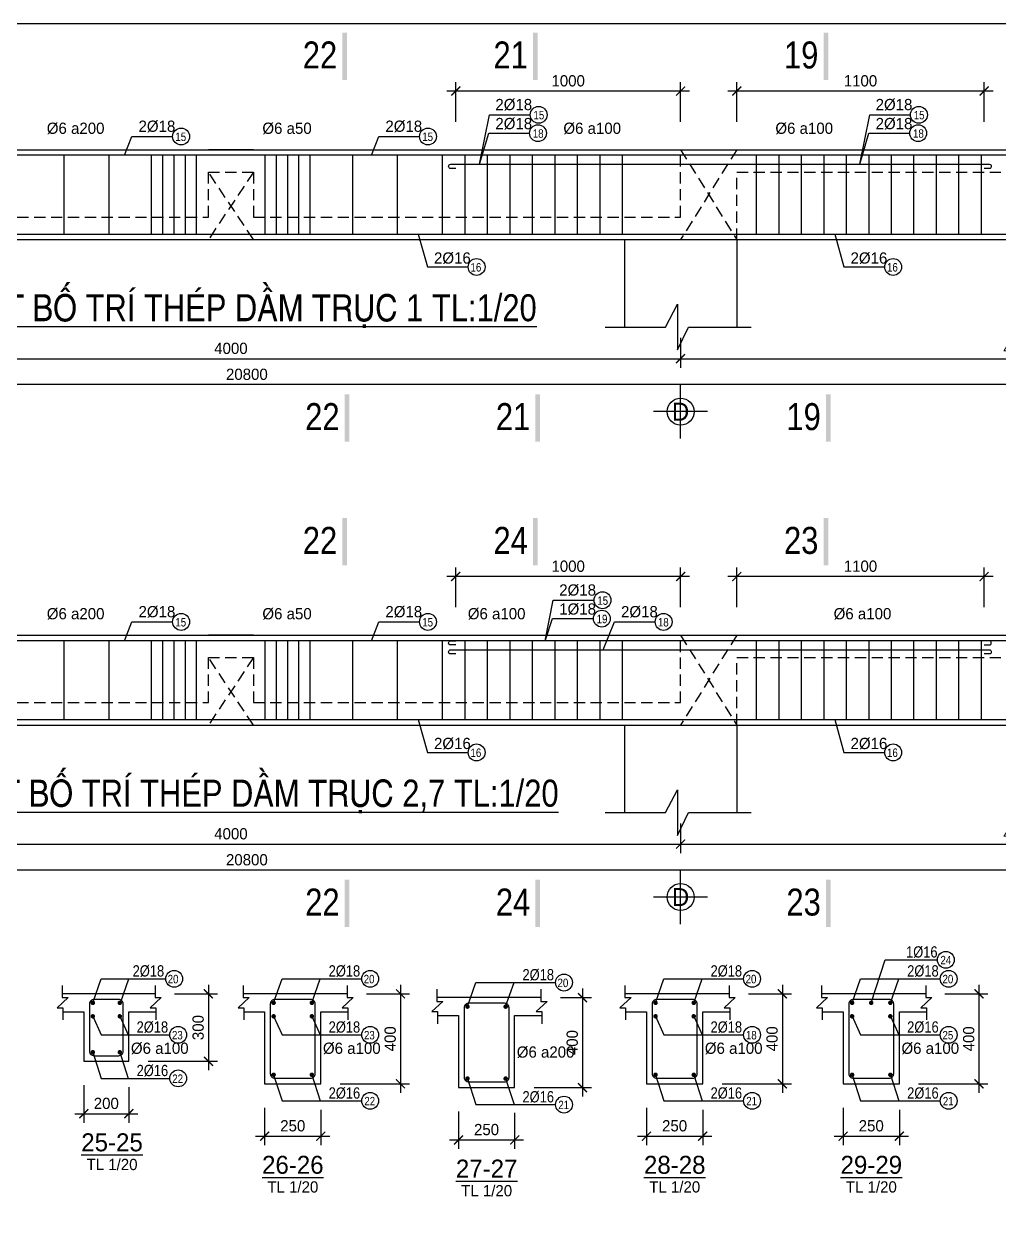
# Model space of a CAD drawing. Extents: x -317 to 4260, y -2056 to 757.
# Drawn here: x 3792.2 to 4009.1, y 491.5 to 756.6 of the extents above; entities that cross this region are included whole.
import ezdxf
from ezdxf.enums import TextEntityAlignment as Align

# ---------------------------------------------------------------- set-up
doc = ezdxf.new("R2010")
doc.units = 0
doc.header["$MEASUREMENT"] = 0
doc.linetypes.add('CENTER2', pattern=[1.125, 0.75, -0.125, 0.125, -0.125])
doc.linetypes.add('HIDDEN', pattern=[0.375, 0.25, -0.125])
doc.layers.get('0').update_dxf_attribs({"linetype": 'CONTINUOUS'})
doc.layers.get('DEFPOINTS').update_dxf_attribs({"linetype": 'CONTINUOUS'})
for name, color, linetype in [('cot', 8, 'CONTINUOUS'), ('DAI', 3, 'CONTINUOUS'), ('DIM', 1, 'CONTINUOUS'), ('DUT', 7, 'CENTER2'), ('MOTAAR', 1, 'CONTINUOUS'), ('TEXT', 7, 'CONTINUOUS'), ('THEP', 6, 'CONTINUOUS'), ('TU1', 9, 'CONTINUOUS'), ('TUONG', 7, 'CONTINUOUS')]:
    doc.layers.add(name, color=color, linetype=linetype)
doc.styles.add('DIM-NEW', font='VHELVCN.TTF')
doc.styles.add('style1', font='VGOUDYN.TTF')
doc.styles.add('T1', font='romans.shx')
doc.styles.add('T2', font='VTIMESN.TTF')
doc.dimstyles.new('TL20', dxfattribs={"dimtxt": 2.5, "dimasz": 2, "dimexe": 2, "dimexo": 2, "dimgap": 1, "dimtad": 1, "dimdec": 0, "dimlfac": 20, "dimzin": 0, "dimdsep": 46, "dimtxsty": 'T2', "dimblk": 'ARCHTICK', "dimcen": 2.5, "dimdle": 2, "dimclrd": 1, "dimclre": 1, "dimclrt": 2, "dimadec": 0, "dimazin": 0, "dimtfac": 1, "dimtdec": 0, "dimtix": 1, "dimtofl": 0, "dimtmove": 0, "dimatfit": 0, "dimldrblk": 'ARCHTICK', "dimfxl": 0, "dimtolj": 1, "dimtzin": 0, "dimlwd": -1, "dimlwe": -1, "dimarcsym": 0})

# ---------------------------------------------------------------- blocks, each defined once
blk = doc.blocks.new('_ARCHTICK')
at = {"color": 0, "linetype": 'ByBlock', "const_width": 0.15}
blk.add_lwpolyline([(-0.5, -0.5), (0.5, 0.5)], dxfattribs=at)
blk = doc.blocks.new('*D149')
at = {"layer": 'DEFPOINTS', "color": 0}
for p in [(3888.23, 741.64), (3888.23, 732.83), (3938.23, 732.83)]:
    blk.add_point(p, dxfattribs=at)
at = {"layer": 'TUONG', "color": 1}
for p, q in [((3888.23, 734.83), (3888.23, 743.64)), ((3938.23, 734.83), (3938.23, 743.64)), ((3940.23, 741.64), (3886.23, 741.64))]:
    blk.add_line(p, q, dxfattribs=at)
at = {"layer": 'TUONG', "color": 1, "xscale": 2, "yscale": 2, "zscale": 2, "rotation": 180}
blk.add_blockref('_ARCHTICK', (3888.23, 741.64), dxfattribs=at)
at = {"layer": 'TUONG', "color": 1, "xscale": 2, "yscale": 2, "zscale": 2}
blk.add_blockref('_ARCHTICK', (3938.23, 741.64), dxfattribs=at)
at = {"layer": 'TUONG', "color": 2, "insert": (3913.23, 743.91), "char_height": 2.5, "attachment_point": 5, "style": 'T2'}
blk.add_mtext('\\A1;1000', dxfattribs=at)
blk = doc.blocks.new('*D148')
at = {"layer": 'DEFPOINTS', "color": 0}
for p in [(3950.73, 741.64), (3950.73, 732.83), (4005.73, 732.83)]:
    blk.add_point(p, dxfattribs=at)
at = {"layer": 'TUONG', "color": 1}
for p, q in [((3950.73, 734.83), (3950.73, 743.64)), ((4005.73, 734.83), (4005.73, 743.64)), ((4007.73, 741.64), (3948.73, 741.64))]:
    blk.add_line(p, q, dxfattribs=at)
at = {"layer": 'TUONG', "color": 1, "xscale": 2, "yscale": 2, "zscale": 2, "rotation": 180}
blk.add_blockref('_ARCHTICK', (3950.73, 741.64), dxfattribs=at)
at = {"layer": 'TUONG', "color": 1, "xscale": 2, "yscale": 2, "zscale": 2}
blk.add_blockref('_ARCHTICK', (4005.73, 741.64), dxfattribs=at)
at = {"layer": 'TUONG', "color": 2, "insert": (3978.23, 743.91), "char_height": 2.5, "attachment_point": 5, "style": 'T2'}
blk.add_mtext('\\A1;1100', dxfattribs=at)
blk = doc.blocks.new('truc2')
at = {"layer": 'MOTAAR'}
for p, q in [((0, -15), (0, 0)), ((7.5, -7.5), (-7.5, -7.5))]:
    blk.add_line(p, q, dxfattribs=at)
blk.add_lwpolyline([(0, -3.5), (0, -1.84)], dxfattribs=at)
blk.add_circle((0, -7.5), 3.75, dxfattribs=at)
at = {"layer": 'TEXT', "style": 'T2'}
blk.add_attdef('1', text='', height=5, dxfattribs=at).set_placement((0, -7.5), align=Align.MIDDLE_CENTER)
blk = doc.blocks.new('*D156')
at = {"layer": 'DEFPOINTS', "color": 0}
for p in [(3938.23, 688.75), (4089.2, 688.75), (4089.2, 682.14)]:
    blk.add_point(p, dxfattribs=at)
at = {"layer": 'TUONG', "color": 1}
for p, q in [((3938.23, 686.75), (3938.23, 680.14)), ((4089.2, 686.75), (4089.2, 680.14)), ((3936.23, 682.14), (4091.2, 682.14))]:
    blk.add_line(p, q, dxfattribs=at)
at = {"layer": 'TUONG', "color": 1, "xscale": 2, "yscale": 2, "zscale": 2, "rotation": 180}
blk.add_blockref('_ARCHTICK', (3938.23, 682.14), dxfattribs=at)
at = {"layer": 'TUONG', "color": 1, "xscale": 2, "yscale": 2, "zscale": 2}
blk.add_blockref('_ARCHTICK', (4089.2, 682.14), dxfattribs=at)
at = {"layer": 'TUONG', "color": 2, "insert": (4013.71, 684.42), "char_height": 2.5, "attachment_point": 5, "style": 'T2'}
blk.add_mtext('\\A1;4200', dxfattribs=at)
blk = doc.blocks.new('*D155')
at = {"layer": 'DEFPOINTS', "color": 0}
for p in [(3738.23, 688.75), (3938.23, 688.75), (3938.23, 682.14)]:
    blk.add_point(p, dxfattribs=at)
at = {"layer": 'TUONG', "color": 1}
for p, q in [((3738.23, 686.75), (3738.23, 680.14)), ((3938.23, 686.75), (3938.23, 680.14)), ((3736.23, 682.14), (3940.23, 682.14))]:
    blk.add_line(p, q, dxfattribs=at)
at = {"layer": 'TUONG', "color": 1, "xscale": 2, "yscale": 2, "zscale": 2, "rotation": 180}
blk.add_blockref('_ARCHTICK', (3738.23, 682.14), dxfattribs=at)
at = {"layer": 'TUONG', "color": 1, "xscale": 2, "yscale": 2, "zscale": 2}
blk.add_blockref('_ARCHTICK', (3938.23, 682.14), dxfattribs=at)
at = {"layer": 'TUONG', "color": 2, "insert": (3838.23, 684.42), "char_height": 2.5, "attachment_point": 5, "style": 'T2'}
blk.add_mtext('\\A1;4000', dxfattribs=at)
blk = doc.blocks.new('*D165')
at = {"layer": 'DEFPOINTS', "color": 0}
for p in [(3429.65, 686.06), (4253.92, 686.06), (3429.65, 676.37)]:
    blk.add_point(p, dxfattribs=at)
at = {"layer": 'TUONG', "color": 1}
for p, q in [((3429.65, 684.06), (3429.65, 674.37)), ((4253.92, 684.06), (4253.92, 674.37)), ((4255.92, 676.37), (3427.65, 676.37))]:
    blk.add_line(p, q, dxfattribs=at)
at = {"layer": 'TUONG', "color": 1, "xscale": 2, "yscale": 2, "zscale": 2, "rotation": 180}
blk.add_blockref('_ARCHTICK', (3429.65, 676.37), dxfattribs=at)
at = {"layer": 'TUONG', "color": 1, "xscale": 2, "yscale": 2, "zscale": 2}
blk.add_blockref('_ARCHTICK', (4253.92, 676.37), dxfattribs=at)
at = {"layer": 'TUONG', "color": 2, "insert": (3841.78, 678.65), "char_height": 2.5, "attachment_point": 5, "style": 'T2'}
blk.add_mtext('\\A1;20800', dxfattribs=at)
blk = doc.blocks.new('*D197')
at = {"layer": 'DEFPOINTS', "color": 0}
for p in [(3429.65, 578.13), (4253.92, 578.13), (3429.65, 568.43)]:
    blk.add_point(p, dxfattribs=at)
at = {"layer": 'TUONG', "color": 1}
for p, q in [((3429.65, 576.13), (3429.65, 566.43)), ((4253.92, 576.13), (4253.92, 566.43)), ((4255.92, 568.43), (3427.65, 568.43))]:
    blk.add_line(p, q, dxfattribs=at)
at = {"layer": 'TUONG', "color": 1, "xscale": 2, "yscale": 2, "zscale": 2, "rotation": 180}
blk.add_blockref('_ARCHTICK', (3429.65, 568.43), dxfattribs=at)
at = {"layer": 'TUONG', "color": 1, "xscale": 2, "yscale": 2, "zscale": 2}
blk.add_blockref('_ARCHTICK', (4253.92, 568.43), dxfattribs=at)
at = {"layer": 'TUONG', "color": 2, "insert": (3841.78, 570.71), "char_height": 2.5, "attachment_point": 5, "style": 'T2'}
blk.add_mtext('\\A1;20800', dxfattribs=at)
blk = doc.blocks.new('*D194')
at = {"layer": 'DEFPOINTS', "color": 0}
for p in [(3738.23, 580.81), (3938.23, 580.81), (3938.23, 574.21)]:
    blk.add_point(p, dxfattribs=at)
at = {"layer": 'TUONG', "color": 1}
for p, q in [((3738.23, 578.81), (3738.23, 572.21)), ((3938.23, 578.81), (3938.23, 572.21)), ((3736.23, 574.21), (3940.23, 574.21))]:
    blk.add_line(p, q, dxfattribs=at)
at = {"layer": 'TUONG', "color": 1, "xscale": 2, "yscale": 2, "zscale": 2, "rotation": 180}
blk.add_blockref('_ARCHTICK', (3738.23, 574.21), dxfattribs=at)
at = {"layer": 'TUONG', "color": 1, "xscale": 2, "yscale": 2, "zscale": 2}
blk.add_blockref('_ARCHTICK', (3938.23, 574.21), dxfattribs=at)
at = {"layer": 'TUONG', "color": 2, "insert": (3838.23, 576.49), "char_height": 2.5, "attachment_point": 5, "style": 'T2'}
blk.add_mtext('\\A1;4000', dxfattribs=at)
blk = doc.blocks.new('*D193')
at = {"layer": 'DEFPOINTS', "color": 0}
for p in [(3938.23, 580.81), (4089.2, 580.81), (4089.2, 574.21)]:
    blk.add_point(p, dxfattribs=at)
at = {"layer": 'TUONG', "color": 1}
for p, q in [((3938.23, 578.81), (3938.23, 572.21)), ((4089.2, 578.81), (4089.2, 572.21)), ((3936.23, 574.21), (4091.2, 574.21))]:
    blk.add_line(p, q, dxfattribs=at)
at = {"layer": 'TUONG', "color": 1, "xscale": 2, "yscale": 2, "zscale": 2, "rotation": 180}
blk.add_blockref('_ARCHTICK', (3938.23, 574.21), dxfattribs=at)
at = {"layer": 'TUONG', "color": 1, "xscale": 2, "yscale": 2, "zscale": 2}
blk.add_blockref('_ARCHTICK', (4089.2, 574.21), dxfattribs=at)
at = {"layer": 'TUONG', "color": 2, "insert": (4013.71, 576.49), "char_height": 2.5, "attachment_point": 5, "style": 'T2'}
blk.add_mtext('\\A1;4200', dxfattribs=at)
blk = doc.blocks.new('*D184')
at = {"layer": 'DEFPOINTS', "color": 0}
for p in [(3950.73, 633.7), (3950.73, 624.89), (4005.73, 624.89)]:
    blk.add_point(p, dxfattribs=at)
at = {"layer": 'TUONG', "color": 1}
for p, q in [((4007.73, 633.7), (3948.73, 633.7)), ((3950.73, 626.89), (3950.73, 635.7)), ((4005.73, 626.89), (4005.73, 635.7))]:
    blk.add_line(p, q, dxfattribs=at)
at = {"layer": 'TUONG', "color": 1, "xscale": 2, "yscale": 2, "zscale": 2, "rotation": 180}
blk.add_blockref('_ARCHTICK', (3950.73, 633.7), dxfattribs=at)
at = {"layer": 'TUONG', "color": 1, "xscale": 2, "yscale": 2, "zscale": 2}
blk.add_blockref('_ARCHTICK', (4005.73, 633.7), dxfattribs=at)
at = {"layer": 'TUONG', "color": 2, "insert": (3978.23, 635.98), "char_height": 2.5, "attachment_point": 5, "style": 'T2'}
blk.add_mtext('\\A1;1100', dxfattribs=at)
blk = doc.blocks.new('*D183')
at = {"layer": 'DEFPOINTS', "color": 0}
for p in [(3888.23, 633.7), (3888.23, 624.89), (3938.23, 624.89)]:
    blk.add_point(p, dxfattribs=at)
at = {"layer": 'TUONG', "color": 1}
for p, q in [((3940.23, 633.7), (3886.23, 633.7)), ((3888.23, 626.89), (3888.23, 635.7)), ((3938.23, 626.89), (3938.23, 635.7))]:
    blk.add_line(p, q, dxfattribs=at)
at = {"layer": 'TUONG', "color": 1, "xscale": 2, "yscale": 2, "zscale": 2, "rotation": 180}
blk.add_blockref('_ARCHTICK', (3888.23, 633.7), dxfattribs=at)
at = {"layer": 'TUONG', "color": 1, "xscale": 2, "yscale": 2, "zscale": 2}
blk.add_blockref('_ARCHTICK', (3938.23, 633.7), dxfattribs=at)
at = {"layer": 'TUONG', "color": 2, "insert": (3913.23, 635.98), "char_height": 2.5, "attachment_point": 5, "style": 'T2'}
blk.add_mtext('\\A1;1000', dxfattribs=at)
blk = doc.blocks.new('*D233')
at = {"layer": 'cot', "color": 1}
for p, q in [((3974.38, 515.59), (3974.38, 507.26)), ((3986.88, 515.14), (3986.88, 507.26)), ((3972.38, 509.26), (3988.88, 509.26))]:
    blk.add_line(p, q, dxfattribs=at)
at = {"layer": 'DEFPOINTS', "color": 0}
for p in [(3974.38, 517.59), (3986.88, 517.14), (3986.88, 509.26)]:
    blk.add_point(p, dxfattribs=at)
at = {"layer": 'cot', "color": 1, "xscale": 2, "yscale": 2, "zscale": 2, "rotation": 180}
blk.add_blockref('_ARCHTICK', (3974.38, 509.26), dxfattribs=at)
at = {"layer": 'cot', "color": 1, "xscale": 2, "yscale": 2, "zscale": 2}
blk.add_blockref('_ARCHTICK', (3986.88, 509.26), dxfattribs=at)
at = {"layer": 'cot', "color": 2, "lineweight": -2, "insert": (3980.63, 511.56), "char_height": 2.5, "attachment_point": 5, "style": 'T2'}
blk.add_mtext('\\A1;250', dxfattribs=at)
blk = doc.blocks.new('*D232')
at = {"layer": 'cot', "color": 1}
for p, q in [((3997.02, 540.91), (4006.58, 540.91)), ((4004.58, 542.91), (4004.58, 518.91)), ((3991.17, 520.91), (4006.58, 520.91))]:
    blk.add_line(p, q, dxfattribs=at)
at = {"layer": 'DEFPOINTS', "color": 0}
for p in [(3995.02, 540.91), (3989.17, 520.91), (4004.58, 520.91)]:
    blk.add_point(p, dxfattribs=at)
at = {"layer": 'cot', "color": 1, "xscale": 2, "yscale": 2, "zscale": 2}
for p, rotation in [((4004.58, 540.91), 90), ((4004.58, 520.91), 270)]:
    blk.add_blockref('_ARCHTICK', p, dxfattribs=dict(at, rotation=rotation))
at = {"layer": 'cot', "color": 2, "lineweight": -2, "insert": (4002.31, 530.91), "char_height": 2.5, "attachment_point": 5, "rotation": 90, "style": 'T2'}
blk.add_mtext('\\A1;400', dxfattribs=at)
blk = doc.blocks.new('*D231')
at = {"layer": 'cot', "color": 1}
for p, q in [((3930.65, 515.59), (3930.65, 507.26)), ((3943.15, 515.14), (3943.15, 507.26)), ((3928.65, 509.26), (3945.15, 509.26))]:
    blk.add_line(p, q, dxfattribs=at)
at = {"layer": 'DEFPOINTS', "color": 0}
for p in [(3930.65, 517.59), (3943.15, 517.14), (3943.15, 509.26)]:
    blk.add_point(p, dxfattribs=at)
at = {"layer": 'cot', "color": 1, "xscale": 2, "yscale": 2, "zscale": 2, "rotation": 180}
blk.add_blockref('_ARCHTICK', (3930.65, 509.26), dxfattribs=at)
at = {"layer": 'cot', "color": 1, "xscale": 2, "yscale": 2, "zscale": 2}
blk.add_blockref('_ARCHTICK', (3943.15, 509.26), dxfattribs=at)
at = {"layer": 'cot', "color": 2, "lineweight": -2, "insert": (3936.9, 511.56), "char_height": 2.5, "attachment_point": 5, "style": 'T2'}
blk.add_mtext('\\A1;250', dxfattribs=at)
blk = doc.blocks.new('*D230')
at = {"layer": 'cot', "color": 1}
for p, q in [((3953.3, 540.91), (3962.86, 540.91)), ((3960.86, 542.91), (3960.86, 518.91)), ((3947.45, 520.91), (3962.86, 520.91))]:
    blk.add_line(p, q, dxfattribs=at)
at = {"layer": 'DEFPOINTS', "color": 0}
for p in [(3951.3, 540.91), (3945.45, 520.91), (3960.86, 520.91)]:
    blk.add_point(p, dxfattribs=at)
at = {"layer": 'cot', "color": 1, "xscale": 2, "yscale": 2, "zscale": 2}
for p, rotation in [((3960.86, 540.91), 90), ((3960.86, 520.91), 270)]:
    blk.add_blockref('_ARCHTICK', p, dxfattribs=dict(at, rotation=rotation))
at = {"layer": 'cot', "color": 2, "lineweight": -2, "insert": (3958.58, 530.91), "char_height": 2.5, "attachment_point": 5, "rotation": 90, "style": 'T2'}
blk.add_mtext('\\A1;400', dxfattribs=at)
blk = doc.blocks.new('*D229')
at = {"layer": 'cot', "color": 1}
for p, q in [((3916.42, 542.07), (3916.42, 518.07)), ((3911.52, 540.07), (3918.42, 540.07)), ((3905.66, 520.07), (3918.42, 520.07))]:
    blk.add_line(p, q, dxfattribs=at)
at = {"layer": 'DEFPOINTS', "color": 0}
for p in [(3909.52, 540.07), (3903.66, 520.07), (3916.42, 520.07)]:
    blk.add_point(p, dxfattribs=at)
at = {"layer": 'cot', "color": 1, "xscale": 2, "yscale": 2, "zscale": 2}
for p, rotation in [((3916.42, 540.07), 90), ((3916.42, 520.07), 270)]:
    blk.add_blockref('_ARCHTICK', p, dxfattribs=dict(at, rotation=rotation))
at = {"layer": 'cot', "color": 2, "lineweight": -2, "insert": (3914.14, 530.07), "char_height": 2.5, "attachment_point": 5, "rotation": 90, "style": 'T2'}
blk.add_mtext('\\A1;400', dxfattribs=at)
blk = doc.blocks.new('*D228')
at = {"layer": 'cot', "color": 1}
for p, q in [((3888.83, 514.75), (3888.83, 506.42)), ((3901.33, 514.46), (3901.33, 506.42)), ((3886.83, 508.42), (3903.33, 508.42))]:
    blk.add_line(p, q, dxfattribs=at)
at = {"layer": 'DEFPOINTS', "color": 0}
for p in [(3888.83, 516.75), (3901.33, 516.46), (3901.33, 508.42)]:
    blk.add_point(p, dxfattribs=at)
at = {"layer": 'cot', "color": 1, "xscale": 2, "yscale": 2, "zscale": 2, "rotation": 180}
blk.add_blockref('_ARCHTICK', (3888.83, 508.42), dxfattribs=at)
at = {"layer": 'cot', "color": 1, "xscale": 2, "yscale": 2, "zscale": 2}
blk.add_blockref('_ARCHTICK', (3901.33, 508.42), dxfattribs=at)
at = {"layer": 'cot', "color": 2, "lineweight": -2, "insert": (3895.08, 510.72), "char_height": 2.5, "attachment_point": 5, "style": 'T2'}
blk.add_mtext('\\A1;250', dxfattribs=at)
blk = doc.blocks.new('*D227')
at = {"layer": 'cot', "color": 1}
for p, q in [((3868.37, 540.91), (3877.94, 540.91)), ((3875.94, 542.91), (3875.94, 518.91)), ((3862.52, 520.91), (3877.94, 520.91))]:
    blk.add_line(p, q, dxfattribs=at)
at = {"layer": 'DEFPOINTS', "color": 0}
for p in [(3866.37, 540.91), (3860.52, 520.91), (3875.94, 520.91)]:
    blk.add_point(p, dxfattribs=at)
at = {"layer": 'cot', "color": 1, "xscale": 2, "yscale": 2, "zscale": 2}
for p, rotation in [((3875.94, 540.91), 90), ((3875.94, 520.91), 270)]:
    blk.add_blockref('_ARCHTICK', p, dxfattribs=dict(at, rotation=rotation))
at = {"layer": 'cot', "color": 2, "lineweight": -2, "insert": (3873.66, 530.91), "char_height": 2.5, "attachment_point": 5, "rotation": 90, "style": 'T2'}
blk.add_mtext('\\A1;400', dxfattribs=at)
blk = doc.blocks.new('*D226')
at = {"layer": 'cot', "color": 1}
for p, q in [((3845.73, 515.59), (3845.73, 507.26)), ((3858.23, 515.14), (3858.23, 507.26)), ((3843.73, 509.26), (3860.23, 509.26))]:
    blk.add_line(p, q, dxfattribs=at)
at = {"layer": 'DEFPOINTS', "color": 0}
for p in [(3845.73, 517.59), (3858.23, 517.14), (3858.23, 509.26)]:
    blk.add_point(p, dxfattribs=at)
at = {"layer": 'cot', "color": 1, "xscale": 2, "yscale": 2, "zscale": 2, "rotation": 180}
blk.add_blockref('_ARCHTICK', (3845.73, 509.26), dxfattribs=at)
at = {"layer": 'cot', "color": 1, "xscale": 2, "yscale": 2, "zscale": 2}
blk.add_blockref('_ARCHTICK', (3858.23, 509.26), dxfattribs=at)
at = {"layer": 'cot', "color": 2, "lineweight": -2, "insert": (3851.98, 511.56), "char_height": 2.5, "attachment_point": 5, "style": 'T2'}
blk.add_mtext('\\A1;250', dxfattribs=at)
blk = doc.blocks.new('*D225')
at = {"layer": 'cot', "color": 1}
for p, q in [((3805.52, 520.59), (3805.52, 512.26)), ((3815.52, 520.14), (3815.52, 512.26)), ((3803.52, 514.26), (3817.52, 514.26))]:
    blk.add_line(p, q, dxfattribs=at)
at = {"layer": 'DEFPOINTS', "color": 0}
for p in [(3805.52, 522.59), (3815.52, 522.14), (3815.52, 514.26)]:
    blk.add_point(p, dxfattribs=at)
at = {"layer": 'cot', "color": 1, "xscale": 2, "yscale": 2, "zscale": 2, "rotation": 180}
blk.add_blockref('_ARCHTICK', (3805.52, 514.26), dxfattribs=at)
at = {"layer": 'cot', "color": 1, "xscale": 2, "yscale": 2, "zscale": 2}
blk.add_blockref('_ARCHTICK', (3815.52, 514.26), dxfattribs=at)
at = {"layer": 'cot', "color": 2, "lineweight": -2, "insert": (3810.52, 516.54), "char_height": 2.5, "attachment_point": 5, "style": 'T2'}
blk.add_mtext('\\A1;200', dxfattribs=at)
blk = doc.blocks.new('*D224')
at = {"layer": 'cot', "color": 1}
for p, q in [((3825.67, 540.91), (3835.23, 540.91)), ((3833.23, 542.91), (3833.23, 523.91)), ((3819.81, 525.91), (3835.23, 525.91))]:
    blk.add_line(p, q, dxfattribs=at)
at = {"layer": 'DEFPOINTS', "color": 0}
for p in [(3823.67, 540.91), (3817.81, 525.91), (3833.23, 525.91)]:
    blk.add_point(p, dxfattribs=at)
at = {"layer": 'cot', "color": 1, "xscale": 2, "yscale": 2, "zscale": 2}
for p, rotation in [((3833.23, 540.91), 90), ((3833.23, 525.91), 270)]:
    blk.add_blockref('_ARCHTICK', p, dxfattribs=dict(at, rotation=rotation))
at = {"layer": 'cot', "color": 2, "lineweight": -2, "insert": (3830.95, 533.41), "char_height": 2.5, "attachment_point": 5, "rotation": 90, "style": 'T2'}
blk.add_mtext('\\A1;300', dxfattribs=at)

msp = doc.modelspace()

# ---------------------------------------------------------------- linework, layer by layer
at = {"layer": 'cot', "lineweight": -2, "ltscale": 10}
for points in [[(3980.625, 538.915), (3983.698, 548.483), (3995.35, 548.483)], [(3807.523, 538.915), (3809.401, 544.263), (3823.729, 544.263)], [(3813.678, 538.915), (3815.556, 544.263)], [(3847.727, 538.915), (3849.605, 544.263), (3867.319, 544.263)], [(3856.227, 538.915), (3858.105, 544.263)], [(3932.654, 538.915), (3934.532, 544.263), (3952.247, 544.263)], [(3941.154, 538.915), (3943.032, 544.263)], [(3976.375, 538.915), (3978.254, 544.263), (3995.968, 544.263)], [(3984.875, 538.915), (3986.754, 544.263)], [(3890.829, 538.071), (3892.707, 543.419), (3910.421, 543.419)], [(3899.329, 538.071), (3901.207, 543.419)], [(3807.523, 535.915), (3809.401, 531.789), (3824.615, 531.789)], [(3813.523, 535.915), (3815.401, 531.789)], [(3847.727, 535.915), (3849.605, 531.789), (3867.319, 531.789)], [(3856.227, 535.915), (3858.105, 531.789)], [(3932.654, 535.915), (3934.532, 531.789), (3952.247, 531.789)], [(3941.154, 535.915), (3943.032, 531.789)], [(3976.375, 535.915), (3978.254, 531.789), (3995.968, 531.789)], [(3984.875, 535.915), (3986.754, 531.789)], [(3807.523, 527.915), (3809.401, 522.12), (3824.615, 522.12)], [(3813.523, 527.915), (3815.401, 522.12)], [(3847.727, 522.915), (3849.605, 517.12), (3867.319, 517.12)], [(3856.227, 522.915), (3858.105, 517.12)], [(3932.654, 522.915), (3934.532, 517.12), (3952.247, 517.12)], [(3941.154, 522.915), (3943.032, 517.12)], [(3976.375, 522.915), (3978.254, 517.12), (3995.968, 517.12)], [(3984.875, 522.915), (3986.754, 517.12)], [(3890.829, 522.071), (3892.707, 516.277), (3910.421, 516.277)], [(3899.329, 522.071), (3901.207, 516.277)]]:
    msp.add_lwpolyline(points, dxfattribs=at)
at = {"layer": 'DAI'}
for p, q in [((3801.148, 709.856), (3801.148, 727.356)), ((3811.148, 709.856), (3811.148, 727.356)), ((3820.601, 709.856), (3820.601, 727.356)), ((3823.101, 709.856), (3823.101, 727.356)), ((3825.601, 709.856), (3825.601, 727.356)), ((3828.101, 709.856), (3828.101, 727.356)), ((3830.601, 709.856), (3830.601, 727.356)), ((3845.855, 709.856), (3845.855, 727.356)), ((3848.355, 709.856), (3848.355, 727.356)), ((3850.855, 709.856), (3850.855, 727.356)), ((3853.355, 709.856), (3853.355, 727.356)), ((3855.855, 709.856), (3855.855, 727.356)), ((3865.308, 709.856), (3865.308, 727.356)), ((3875.308, 709.856), (3875.308, 727.356)), ((3885.308, 709.856), (3885.308, 727.356)), ((3890.308, 709.856), (3890.308, 727.356)), ((3895.308, 709.856), (3895.308, 727.356)), ((3900.308, 709.856), (3900.308, 727.356)), ((3905.308, 709.856), (3905.308, 727.356)), ((3910.308, 709.856), (3910.308, 727.356)), ((3915.308, 709.856), (3915.308, 727.356)), ((3920.308, 709.856), (3920.308, 727.356)), ((3925.308, 709.856), (3925.308, 727.356)), ((3955.132, 709.856), (3955.132, 727.356)), ((3960.132, 709.856), (3960.132, 727.356)), ((3965.132, 709.856), (3965.132, 727.356)), ((3970.132, 709.856), (3970.132, 727.356)), ((3975.132, 709.856), (3975.132, 727.356)), ((3980.132, 709.856), (3980.132, 727.356)), ((3985.132, 709.856), (3985.132, 727.356)), ((3990.132, 709.856), (3990.132, 727.356)), ((3995.132, 709.856), (3995.132, 727.356)), ((4000.132, 709.856), (4000.132, 727.356)), ((4005.132, 709.856), (4005.132, 727.356)), ((3801.148, 601.919), (3801.148, 619.419)), ((3811.148, 601.919), (3811.148, 619.419)), ((3820.601, 601.919), (3820.601, 619.419)), ((3823.101, 601.919), (3823.101, 619.419)), ((3825.601, 601.919), (3825.601, 619.419)), ((3828.101, 601.919), (3828.101, 619.419)), ((3830.601, 601.919), (3830.601, 619.419)), ((3845.855, 601.919), (3845.855, 619.419)), ((3848.355, 601.919), (3848.355, 619.419)), ((3850.855, 601.919), (3850.855, 619.419)), ((3853.355, 601.919), (3853.355, 619.419)), ((3855.855, 601.919), (3855.855, 619.419)), ((3865.308, 601.919), (3865.308, 619.419)), ((3875.308, 601.919), (3875.308, 619.419)), ((3885.308, 601.919), (3885.308, 619.419)), ((3890.308, 601.919), (3890.308, 619.419)), ((3895.308, 601.919), (3895.308, 619.419)), ((3900.308, 601.919), (3900.308, 619.419)), ((3905.308, 601.919), (3905.308, 619.419)), ((3910.308, 601.919), (3910.308, 619.419)), ((3915.308, 601.919), (3915.308, 619.419)), ((3920.308, 601.919), (3920.308, 619.419)), ((3925.308, 601.919), (3925.308, 619.419)), ((3955.132, 601.919), (3955.132, 619.419)), ((3960.132, 601.919), (3960.132, 619.419)), ((3965.132, 601.919), (3965.132, 619.419)), ((3970.132, 601.919), (3970.132, 619.419)), ((3975.132, 601.919), (3975.132, 619.419)), ((3980.132, 601.919), (3980.132, 619.419)), ((3985.132, 601.919), (3985.132, 619.419)), ((3990.132, 601.919), (3990.132, 619.419)), ((3995.132, 601.919), (3995.132, 619.419)), ((4000.132, 601.919), (4000.132, 619.419)), ((4005.132, 601.919), (4005.132, 619.419))]:
    msp.add_line(p, q, dxfattribs=at)
for points in [[(3814.273, 538.665, 0.4142136), (3813.273, 539.665), (3807.773, 539.665, 0.4142136), (3806.773, 538.665), (3806.773, 528.165, 0.4142136), (3807.773, 527.165), (3813.273, 527.165, 0.4142136), (3814.273, 528.165)], [(3856.977, 538.665, 0.4142136), (3855.977, 539.665), (3847.977, 539.665, 0.4142136), (3846.977, 538.665), (3846.977, 523.165, 0.4142136), (3847.977, 522.165), (3855.977, 522.165, 0.4142136), (3856.977, 523.165)], [(3900.079, 537.821, 0.4142136), (3899.079, 538.821), (3891.079, 538.821, 0.4142136), (3890.079, 537.821), (3890.079, 522.321, 0.4142136), (3891.079, 521.321), (3899.079, 521.321, 0.4142136), (3900.079, 522.321)], [(3941.904, 538.665, 0.4142136), (3940.904, 539.665), (3932.904, 539.665, 0.4142136), (3931.904, 538.665), (3931.904, 523.165, 0.4142136), (3932.904, 522.165), (3940.904, 522.165, 0.4142136), (3941.904, 523.165)], [(3985.625, 538.665, 0.4142136), (3984.625, 539.665), (3976.625, 539.665, 0.4142136), (3975.625, 538.665), (3975.625, 523.165, 0.4142136), (3976.625, 522.165), (3984.625, 522.165, 0.4142136), (3985.625, 523.165)]]:
    msp.add_lwpolyline(points, format="xyb", close=True, dxfattribs=at)
at = {"layer": 'DUT', "linetype": 'HIDDEN', "ltscale": 10}
for p, q in [((3938.228, 728.606), (3950.728, 708.606)), ((3950.728, 728.606), (3938.228, 708.606)), ((3843.228, 708.606), (3833.228, 723.606)), ((3843.228, 723.606), (3833.228, 708.606)), ((3950.728, 620.669), (3938.228, 600.669)), ((3938.228, 620.669), (3950.728, 600.669)), ((3843.228, 615.669), (3833.228, 600.669)), ((3843.228, 600.669), (3833.228, 615.669))]:
    msp.add_line(p, q, dxfattribs=at)
for points in [[(3738.228, 728.606), (3738.228, 713.606), (3833.228, 713.606), (3833.228, 723.606), (3843.228, 723.606), (3843.228, 713.606), (3938.228, 713.606), (3938.228, 728.606)], [(3925.728, 708.606), (3925.728, 708.606), (3950.728, 708.606), (3950.728, 723.606), (4019.098, 723.606)], [(3833.228, 708.606), (3843.228, 708.606)], [(3738.228, 620.669), (3738.228, 605.669), (3833.228, 605.669), (3833.228, 615.669), (3843.228, 615.669), (3843.228, 605.669), (3938.228, 605.669), (3938.228, 620.669)], [(3925.728, 600.669), (3925.728, 600.669), (3950.728, 600.669), (3950.728, 615.669), (4019.098, 615.669)], [(3833.228, 600.669), (3843.228, 600.669)]]:
    msp.add_lwpolyline(points, dxfattribs=at)
at = {"layer": 'TEXT', "ltscale": 10}
msp.add_lwpolyline([(3420.367, 162.589), (4260.367, 162.589), (4260.367, 756.589), (3420.367, 756.589)], close=True, dxfattribs=at)
for points in [[(3863.003, 744.128), (3864.053, 744.128), (3863.003, 754.628), (3864.053, 754.628)], [(3905.409, 744.128), (3906.459, 744.128), (3905.409, 754.628), (3906.459, 754.628)], [(3970.016, 744.128), (3971.066, 744.128), (3970.016, 754.628), (3971.066, 754.628)], [(3863.543, 663.717), (3864.593, 663.717), (3863.543, 674.217), (3864.593, 674.217)], [(3905.949, 663.717), (3906.999, 663.717), (3905.949, 674.217), (3906.999, 674.217)], [(3970.555, 663.717), (3971.605, 663.717), (3970.555, 674.217), (3971.605, 674.217)], [(3863.003, 636.191), (3864.053, 636.191), (3863.003, 646.691), (3864.053, 646.691)], [(3905.409, 636.191), (3906.459, 636.191), (3905.409, 646.691), (3906.459, 646.691)], [(3970.016, 636.191), (3971.066, 636.191), (3970.016, 646.691), (3971.066, 646.691)], [(3863.543, 555.78), (3864.593, 555.78), (3863.543, 566.28), (3864.593, 566.28)], [(3905.949, 555.78), (3906.999, 555.78), (3905.949, 566.28), (3906.999, 566.28)], [(3970.555, 555.78), (3971.605, 555.78), (3970.555, 566.28), (3971.605, 566.28)]]:
    msp.add_trace(points, dxfattribs=at)
at = {"layer": 'THEP', "ltscale": 10}
for points in [[(4019.098, 727.356), (3657.242, 727.356)], [(3659.083, 709.856), (4020.939, 709.856)], [(4019.098, 619.419), (3657.242, 619.419)], [(3659.083, 601.919), (4020.939, 601.919)]]:
    msp.add_lwpolyline(points, dxfattribs=at)
for points in [[(3888.228, 724.419), (3887.101, 724.419, -1), (3887.101, 725.356), (3888.228, 725.356), (3949.478, 725.356), (4005.728, 725.356), (4006.856, 725.356, -1), (4006.856, 724.419), (4005.728, 724.419)], [(3888.228, 618.482), (3887.101, 618.482, -1), (3887.101, 619.419), (3888.228, 619.419)], [(4005.728, 618.482), (4006.856, 618.482, 1), (4006.856, 619.419), (4005.728, 619.419)], [(3888.228, 616.482), (3887.101, 616.482, -1), (3887.101, 617.419), (3888.228, 617.419), (3949.478, 617.419), (4005.728, 617.419), (4006.856, 617.419, -1), (4006.856, 616.482), (4005.728, 616.482)]]:
    msp.add_lwpolyline(points, format="xyb", dxfattribs=at)
at = {"layer": 'THEP', "const_width": 0.5}
for points in [[(3807.273, 538.915, 1), (3807.773, 538.915, 1)], [(3813.773, 538.915, -1), (3813.273, 538.915, -1)], [(3847.477, 538.915, 1), (3847.977, 538.915, 1)], [(3856.477, 538.915, -1), (3855.977, 538.915, -1)], [(3890.579, 538.071, 1), (3891.079, 538.071, 1)], [(3899.579, 538.071, -1), (3899.079, 538.071, -1)], [(3932.404, 538.915, 1), (3932.904, 538.915, 1)], [(3941.404, 538.915, -1), (3940.904, 538.915, -1)], [(3976.125, 538.915, 1), (3976.625, 538.915, 1)], [(3980.875, 538.915, -1), (3980.375, 538.915, -1)], [(3985.125, 538.915, -1), (3984.625, 538.915, -1)], [(3807.273, 535.915, 1), (3807.773, 535.915, 1)], [(3813.773, 535.915, -1), (3813.273, 535.915, -1)], [(3847.477, 535.915, 1), (3847.977, 535.915, 1)], [(3856.477, 535.915, -1), (3855.977, 535.915, -1)], [(3932.404, 535.915, 1), (3932.904, 535.915, 1)], [(3941.404, 535.915, -1), (3940.904, 535.915, -1)], [(3976.125, 535.915, 1), (3976.625, 535.915, 1)], [(3985.125, 535.915, -1), (3984.625, 535.915, -1)], [(3807.273, 527.915, -1), (3807.773, 527.915, -1)], [(3813.773, 527.915, 1), (3813.273, 527.915, 1)], [(3847.477, 522.915, -1), (3847.977, 522.915, -1)], [(3856.477, 522.915, 1), (3855.977, 522.915, 1)], [(3890.579, 522.071, -1), (3891.079, 522.071, -1)], [(3899.579, 522.071, 1), (3899.079, 522.071, 1)], [(3932.404, 522.915, -1), (3932.904, 522.915, -1)], [(3941.404, 522.915, 1), (3940.904, 522.915, 1)], [(3976.125, 522.915, -1), (3976.625, 522.915, -1)], [(3985.125, 522.915, 1), (3984.625, 522.915, 1)]]:
    msp.add_lwpolyline(points, format="xyb", close=True, dxfattribs=at)
at = {"layer": 'TU1', "lineweight": -2, "ltscale": 10}
for points in [[(3893.545, 725.356), (3895.716, 736.363), (3904.792, 736.363)], [(3978.105, 725.356), (3980.277, 736.363), (3989.352, 736.363)], [(3893.545, 725.356), (3895.561, 732.273), (3904.637, 732.273)], [(3978.105, 725.356), (3980.122, 732.273), (3989.197, 732.273)], [(3814.584, 727.356), (3816.2, 731.546), (3825.275, 731.546)], [(3869.483, 727.356), (3871.099, 731.546), (3880.174, 731.546)], [(3879.879, 709.856), (3881.916, 702.53), (3890.991, 702.53)], [(3972.506, 709.856), (3974.543, 702.53), (3983.619, 702.53)], [(3908.137, 619.419), (3909.914, 628.426), (3918.989, 628.426)], [(3814.584, 619.419), (3816.2, 623.609), (3825.275, 623.609)], [(3869.483, 619.419), (3871.099, 623.609), (3880.174, 623.609)], [(3908.137, 619.419), (3909.759, 624.336), (3918.834, 624.336)], [(3921.03, 617.419), (3923.503, 623.609), (3932.578, 623.609)], [(3879.879, 601.919), (3881.916, 594.593), (3890.991, 594.593)], [(3972.506, 601.919), (3974.543, 594.593), (3983.619, 594.593)]]:
    msp.add_lwpolyline(points, dxfattribs=at)
at = {"layer": 'TU1'}
for points in [[(3800.714, 542.789), (3800.714, 540.071), (3802.074, 540.071), (3799.608, 537.816), (3800.87, 537.816), (3800.87, 535.103)], [(3821.377, 542.789), (3821.377, 540.071), (3822.737, 540.071), (3820.27, 537.816), (3821.533, 537.816), (3821.533, 535.103)], [(3840.919, 542.789), (3840.919, 540.071), (3842.279, 540.071), (3839.812, 537.816), (3841.075, 537.816), (3841.075, 535.103)], [(3864.081, 542.789), (3864.081, 540.071), (3865.442, 540.071), (3862.975, 537.816), (3864.237, 537.816), (3864.237, 535.103)], [(3884.02, 541.946), (3884.02, 539.228), (3885.381, 539.228), (3882.914, 536.973), (3884.176, 536.973), (3884.176, 534.259)], [(3907.183, 541.946), (3907.183, 539.228), (3908.543, 539.228), (3906.077, 536.973), (3907.339, 536.973), (3907.339, 534.259)], [(3925.846, 542.789), (3925.846, 540.071), (3927.206, 540.071), (3924.739, 537.816), (3926.002, 537.816), (3926.002, 535.103)], [(3949.008, 542.789), (3949.008, 540.071), (3950.369, 540.071), (3947.902, 537.816), (3949.164, 537.816), (3949.164, 535.103)], [(3969.567, 542.789), (3969.567, 540.071), (3970.927, 540.071), (3968.461, 537.816), (3969.723, 537.816), (3969.723, 535.103)], [(3992.73, 542.789), (3992.73, 540.071), (3994.09, 540.071), (3991.623, 537.816), (3992.885, 537.816), (3992.885, 535.103)]]:
    msp.add_lwpolyline(points, dxfattribs=at)
at = {"layer": 'TU1', "ltscale": 10}
for centre in [(3906.667, 736.363), (3991.227, 736.363), (3827.15, 731.546), (3882.049, 731.546), (3906.512, 732.273), (3991.072, 732.273), (3892.866, 702.53), (3985.494, 702.53), (3920.864, 628.426), (3920.709, 624.336), (3827.15, 623.609), (3882.049, 623.609), (3934.453, 623.609), (3892.866, 594.593), (3985.494, 594.593), (3997.225, 548.483), (3825.604, 544.263), (3869.194, 544.263), (3954.122, 544.263), (3997.843, 544.263), (3912.296, 543.419), (3826.49, 531.789), (3869.194, 531.789), (3954.122, 531.789), (3997.843, 531.789), (3826.49, 522.12), (3869.194, 517.12), (3912.296, 516.277), (3954.122, 517.12), (3997.843, 517.12)]:
    msp.add_circle(centre, 1.875, dxfattribs=at)
at = {"layer": 'TUONG'}
for p, q in [((3657.242, 728.606), (4019.098, 728.606)), ((3738.228, 708.606), (3925.728, 708.606)), ((3925.728, 708.606), (4020.939, 708.606)), ((3925.728, 708.606), (3925.728, 689.158)), ((3950.728, 708.606), (3950.728, 689.158)), ((3657.242, 620.669), (4019.098, 620.669)), ((3738.228, 620.669), (3938.228, 620.669)), ((3738.228, 600.669), (3925.728, 600.669)), ((3925.728, 600.669), (3925.728, 581.221)), ((3925.728, 600.669), (4020.939, 600.669)), ((3950.728, 600.669), (3950.728, 581.221))]:
    msp.add_line(p, q, dxfattribs=at)
for points in [[(3843.228, 728.606), (3833.228, 728.606)], [(3921.467, 689.158), (3934.885, 689.158), (3937.541, 694.241), (3937.541, 684.075), (3939.975, 689.158), (3953.937, 689.158)], [(3843.228, 620.669), (3833.228, 620.669)], [(3921.467, 581.221), (3934.885, 581.221), (3937.541, 586.304), (3937.541, 576.138), (3939.975, 581.221), (3953.937, 581.221)], [(3821.377, 540.915), (3800.714, 540.915)], [(3864.081, 540.915), (3840.919, 540.915)], [(3949.008, 540.915), (3925.846, 540.915)], [(3992.73, 540.915), (3969.567, 540.915)], [(3907.183, 540.071), (3884.02, 540.071)], [(3800.909, 536.915), (3805.523, 536.915), (3805.523, 525.915), (3815.523, 525.915), (3815.523, 536.915), (3821.572, 536.915)], [(3841.113, 536.915), (3845.727, 536.915), (3845.727, 520.915), (3858.227, 520.915), (3858.227, 536.915), (3864.276, 536.915)], [(3884.215, 536.071), (3888.829, 536.071), (3888.829, 520.071), (3901.329, 520.071), (3901.329, 536.071), (3907.378, 536.071)], [(3926.041, 536.915), (3930.654, 536.915), (3930.654, 520.915), (3943.154, 520.915), (3943.154, 536.915), (3949.203, 536.915)], [(3969.762, 536.915), (3974.375, 536.915), (3974.375, 520.915), (3986.875, 520.915), (3986.875, 536.915), (3992.924, 536.915)]]:
    msp.add_lwpolyline(points, dxfattribs=at)

# ---------------------------------------------------------------- block references
at = {"layer": 'DIM', "ltscale": 10, "xscale": 0.8000000000000002, "yscale": 0.8000000000000002, "zscale": 0.8000000000000002}
for p in [(3938.228, 676.366), (3938.228, 568.429)]:
    msp.add_blockref('truc2', p, dxfattribs=at).add_auto_attribs({'1': 'D'})

# ---------------------------------------------------------------- texts
at = {"layer": 'TEXT', "ltscale": 10}
for s, height, style, p in [('22', 6, 'DIM-NEW', (3854.214, 746.67)), ('21', 6, 'DIM-NEW', (3896.62, 746.67)), ('19', 6, 'DIM-NEW', (3961.226, 746.67)), ('2%%25418', 2.5, 'style1', (3897.042, 737.395)), ('2%%25418', 2.5, 'style1', (3981.603, 737.395)), ('15', 1.875, 'DIM-NEW', (3905.522, 735.357)), ('15', 1.875, 'DIM-NEW', (3990.083, 735.357)), ('%%2546 a200', 2.5, 'style1', (3797.287, 732.124)), ('2%%25418', 2.5, 'style1', (3817.686, 732.577)), ('%%2546 a50', 2.5, 'style1', (3845.227, 732.124)), ('2%%25418', 2.5, 'style1', (3872.585, 732.577)), ('2%%25418', 2.5, 'style1', (3897.042, 733.168)), ('%%2546 a100', 2.5, 'style1', (3912.162, 732.124)), ('%%2546 a100', 2.5, 'style1', (3959.31, 732.124)), ('2%%25418', 2.5, 'style1', (3981.603, 733.168)), ('15', 1.875, 'DIM-NEW', (3825.885, 730.539)), ('15', 1.875, 'DIM-NEW', (3880.784, 730.539)), ('18', 1.875, 'DIM-NEW', (3905.367, 731.266)), ('18', 1.875, 'DIM-NEW', (3989.928, 731.266)), ('2%%25416', 2.5, 'style1', (3883.396, 703.273)), ('2%%25416', 2.5, 'style1', (3976.024, 703.273)), ('16', 1.875, 'DIM-NEW', (3891.519, 701.523)), ('16', 1.875, 'DIM-NEW', (3984.146, 701.523)), ('22', 6, 'DIM-NEW', (3854.753, 666.258)), ('21', 6, 'DIM-NEW', (3897.159, 666.258)), ('19', 6, 'DIM-NEW', (3961.766, 666.258)), ('22', 6, 'DIM-NEW', (3854.214, 638.733)), ('24', 6, 'DIM-NEW', (3896.62, 638.733)), ('23', 6, 'DIM-NEW', (3961.226, 638.733)), ('2%%25418', 2.5, 'style1', (3911.24, 629.458)), ('15', 1.875, 'DIM-NEW', (3919.72, 627.42)), ('%%2546 a200', 2.5, 'style1', (3797.287, 624.187)), ('2%%25418', 2.5, 'style1', (3817.686, 624.64)), ('%%2546 a50', 2.5, 'style1', (3845.227, 624.187)), ('2%%25418', 2.5, 'style1', (3872.585, 624.64)), ('%%2546 a100', 2.5, 'style1', (3890.912, 624.187)), ('1%%25418', 2.5, 'style1', (3911.24, 625.231)), ('2%%25418', 2.5, 'style1', (3924.989, 624.64)), ('%%2546 a100', 2.5, 'style1', (3972.267, 624.187)), ('15', 1.875, 'DIM-NEW', (3825.885, 622.602)), ('15', 1.875, 'DIM-NEW', (3880.784, 622.602)), ('19', 1.875, 'DIM-NEW', (3919.565, 623.329)), ('18', 1.875, 'DIM-NEW', (3933.188, 622.602)), ('2%%25416', 2.5, 'style1', (3883.396, 595.336)), ('2%%25416', 2.5, 'style1', (3976.024, 595.336)), ('16', 1.875, 'DIM-NEW', (3891.519, 593.586)), ('16', 1.875, 'DIM-NEW', (3984.146, 593.586)), ('22', 6, 'DIM-NEW', (3854.753, 558.321)), ('24', 6, 'DIM-NEW', (3897.159, 558.321)), ('23', 6, 'DIM-NEW', (3961.766, 558.321)), ('24', 1.875, 'DIM-NEW', (3996.018, 547.476)), ('20', 1.875, 'DIM-NEW', (3824.176, 543.256)), ('20', 1.875, 'DIM-NEW', (3867.766, 543.256)), ('20', 1.875, 'DIM-NEW', (3910.868, 542.413)), ('20', 1.875, 'DIM-NEW', (3952.694, 543.256)), ('20', 1.875, 'DIM-NEW', (3996.477, 543.256)), ('23', 1.875, 'DIM-NEW', (3825.124, 530.783)), ('23', 1.875, 'DIM-NEW', (3867.829, 530.783)), ('18', 1.875, 'DIM-NEW', (3952.756, 530.783)), ('25', 1.875, 'DIM-NEW', (3996.477, 530.783)), ('%%2546 a100', 2.5, 'style1', (3815.994, 527.567)), ('%%2546 a100', 2.5, 'style1', (3858.699, 527.567)), ('%%2546 a200', 2.5, 'style1', (3901.8, 526.723)), ('%%2546 a100', 2.5, 'style1', (3943.626, 527.567)), ('%%2546 a100', 2.5, 'style1', (3987.347, 527.567)), ('22', 1.875, 'DIM-NEW', (3825.199, 521.114)), ('22', 1.875, 'DIM-NEW', (3867.903, 516.114)), ('21', 1.875, 'DIM-NEW', (3911.043, 515.27)), ('21', 1.875, 'DIM-NEW', (3952.83, 516.114)), ('21', 1.875, 'DIM-NEW', (3996.551, 516.114))]:
    msp.add_text(s, height=height, dxfattribs=dict(at, style=style)).set_placement(p)
at = {"layer": 'TEXT', "style": 'DIM-NEW'}
for s, p in [('%%UMAËT CAÉT BOÁ TRÍ THEÙP DAÀM TRUÏC 1 TL:1/20', (3762.138, 690.465)), ('%%UMAËT CAÉT BOÁ TRÍ THEÙP DAÀM TRUÏC 2,7 TL:1/20', (3761.276, 582.528))]:
    msp.add_text(s, height=6, dxfattribs=at).set_placement(p)
for s, p in [('1%%25416', (3988.366, 548.983)), ('2%%25418', (3816.377, 544.763)), ('2%%25418', (3859.968, 544.763)), ('2%%25418', (3903.07, 543.919)), ('2%%25418', (3944.895, 544.763)), ('2%%25418', (3988.616, 544.763)), ('2%%25418', (3817.263, 532.289)), ('2%%25418', (3859.968, 532.289)), ('2%%25418', (3944.895, 532.289)), ('2%%25416', (3988.616, 532.289)), ('2%%25416', (3817.263, 522.62)), ('2%%25416', (3859.968, 517.62)), ('2%%25416', (3944.895, 517.62)), ('2%%25416', (3988.616, 517.62)), ('2%%25416', (3903.07, 516.777))]:
    e = msp.add_text(s, height=2.5, dxfattribs=at)
    e.set_placement(p)
    e.dxf.unprotected_set("ltscale", 0)
at = {"layer": 'TEXT', "char_height": 4, "attachment_point": 5, "line_spacing_factor": 0.85, "style": 'T1'}
for s, insert, width in [('{\\fVNI-Aptima|b0|i0|c0|p2;\\L25-25\\P\\H0.625x;\\lTL 1/20}', (3811.795, 505.796), 20.53333), ('{\\fVNI-Aptima|b0|i0|c0|p2;\\L26-26\\P\\H0.625x;\\lTL 1/20}', (3851.999, 500.796), 20.53333), ('{\\fVNI-Aptima|b0|i0|c0|p2;\\L27-27\\P\\H0.625x;\\lTL 1/20}', (3895.101, 499.952), 17.56522), ('{\\fVNI-Aptima|b0|i0|c0|p2;\\L28-28\\P\\H0.625x;\\lTL 1/20}', (3936.926, 500.796), 20.53333), ('{\\fVNI-Aptima|b0|i0|c0|p2;\\L29-29\\P\\H0.625x;\\lTL 1/20}', (3980.648, 500.796), 20.53333)]:
    msp.add_mtext(s, dxfattribs=dict(at, insert=insert, width=width))

# ---------------------------------------------------------------- dimensions: what is measured, and where the dimension line sits
at = {"layer": 'cot', "lineweight": -2, "ltscale": 10}
for base, p1, p2, picture, middle in [((3833.232, 525.915), (3823.668, 540.915), (3817.814, 525.915), '*D224', (3830.952, 533.415)), ((3875.937, 520.915), (3866.373, 540.915), (3860.519, 520.915), '*D227', (3873.657, 530.915)), ((3916.422, 520.071), (3909.519, 540.071), (3903.665, 520.071), '*D229', (3914.142, 530.071)), ((3960.864, 520.915), (3951.3, 540.915), (3945.446, 520.915), '*D230', (3958.584, 530.915)), ((4004.585, 520.915), (3995.021, 540.915), (3989.167, 520.915), '*D232', (4002.305, 530.915))]:
    dim = msp.add_linear_dim(base=base, p1=p1, p2=p2, angle=90, dimstyle='TL20', dxfattribs=at)
    dim.commit()
    dim.dimension.update_dxf_attribs({"geometry": picture, "text_midpoint": middle})
for base, p1, p2, picture, middle in [((3815.523, 514.26), (3805.523, 522.59), (3815.523, 522.144), '*D225', (3810.523, 516.54)), ((3858.227, 509.26), (3845.727, 517.59), (3858.227, 517.144), '*D226', (3851.977, 511.56)), ((3943.154, 509.26), (3930.654, 517.59), (3943.154, 517.144), '*D231', (3936.904, 511.56)), ((3986.875, 509.26), (3974.375, 517.59), (3986.875, 517.144), '*D233', (3980.625, 511.56)), ((3901.329, 508.416), (3888.829, 516.747), (3901.329, 516.462), '*D228', (3895.079, 510.716))]:
    dim = msp.add_linear_dim(base=base, p1=p1, p2=p2, dimstyle='TL20', dxfattribs=at)
    dim.commit()
    dim.dimension.update_dxf_attribs({"geometry": picture, "text_midpoint": middle})
at = {"layer": 'TUONG'}
for base, p1, p2, picture, middle in [((3888.228, 741.635), (3938.228, 732.826), (3888.228, 732.826), '*D149', (3913.228, 743.915)), ((3950.728, 741.635), (4005.728, 732.826), (3950.728, 732.826), '*D148', (3978.228, 743.915)), ((3888.228, 633.698), (3938.228, 624.889), (3888.228, 624.889), '*D183', (3913.228, 635.978)), ((3950.728, 633.698), (4005.728, 624.889), (3950.728, 624.889), '*D184', (3978.228, 635.978))]:
    dim = msp.add_linear_dim(base=base, p1=p1, p2=p2, angle=180, dimstyle='TL20', dxfattribs=at)
    dim.commit()
    dim.dimension.update_dxf_attribs({"geometry": picture, "text_midpoint": middle})
for base, p1, p2, picture, middle in [((3938.228, 682.143), (3738.228, 688.751), (3938.228, 688.751), '*D155', (3838.228, 684.423)), ((3938.228, 574.206), (3738.228, 580.814), (3938.228, 580.814), '*D194', (3838.228, 576.486))]:
    dim = msp.add_linear_dim(base=base, p1=p1, p2=p2, dimstyle='TL20', override={"dimtmove": 1}, dxfattribs=at)
    dim.commit()
    dim.dimension.update_dxf_attribs({"geometry": picture, "text_midpoint": middle})
for base, p1, p2, picture, middle in [((4089.2, 682.143), (3938.228, 688.751), (4089.2, 688.751), '*D156', (4013.714, 684.423)), ((4089.2, 574.206), (3938.228, 580.814), (4089.2, 580.814), '*D193', (4013.714, 576.486))]:
    dim = msp.add_linear_dim(base=base, p1=p1, p2=p2, text='4200', dimstyle='TL20', override={"dimtmove": 1}, dxfattribs=at)
    dim.commit()
    dim.dimension.update_dxf_attribs({"geometry": picture, "text_midpoint": middle})
for base, p1, p2, picture, middle in [((3429.647, 676.366), (4253.919, 686.064), (3429.647, 686.064), '*D165', (3841.783, 678.646)), ((3429.647, 568.429), (4253.919, 578.127), (3429.647, 578.127), '*D197', (3841.783, 570.709))]:
    dim = msp.add_linear_dim(base=base, p1=p1, p2=p2, text='20800', dimstyle='TL20', dxfattribs=at)
    dim.commit()
    dim.dimension.update_dxf_attribs({"geometry": picture, "text_midpoint": middle})

doc.saveas('drawing.dxf')
